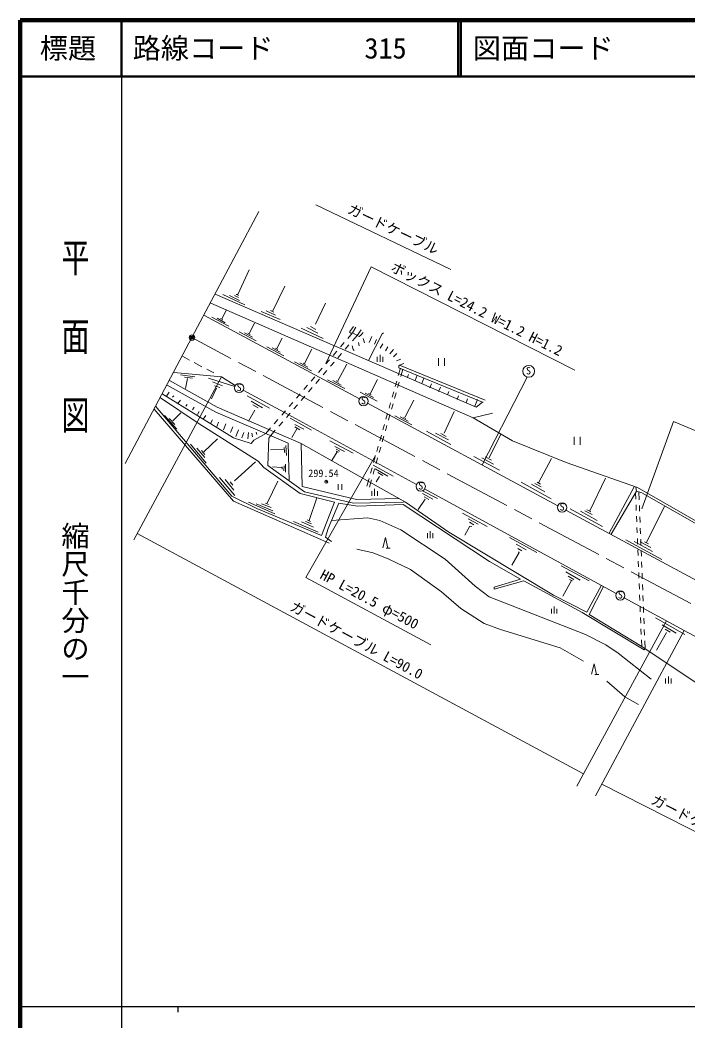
# Model space of a CAD drawing. Units: millimetres, scale not verified, with parts at other scales. Extents: x 40000 to 680000, y 20000 to 380000.
# Drawn here: x 40000 to 158572, y 202409 to 380000 of the extents above; entities that cross this region are included whole.
import ezdxf
from ezdxf.enums import TextEntityAlignment as Align

# ---------------------------------------------------------------- set-up
doc = ezdxf.new("R2010")
doc.units = ezdxf.units.MM
doc.header["$LTSCALE"] = 1000
doc.header["$PDMODE"] = 32
doc.header["$PDSIZE"] = 500
doc.linetypes.add('CHAIN', pattern=[18.5, 12, -1.5, 3.5, -1.5])
for name, color, linetype, lineweight in [('M-BGD', 7, 'Continuous', 13), ('M-BMK', 2, 'CHAIN', 13), ('M-BMK-SRVR', 3, 'Continuous', 13), ('M-STR-HTXT', 7, 'Continuous', 13), ('M-TTL', 2, 'Continuous', 140), ('M-TTL-BAND', 7, 'Continuous', 25), ('M-TTL-LINE', 7, 'Continuous', 50)]:
    doc.layers.add(name, color=color, linetype=linetype, lineweight=lineweight)
for name, color, linetype in [('M-BMK-HTXT', 7, 'Continuous'), ('M-OTRS', 6, 'Continuous'), ('M-TTL-TXT', 7, 'Continuous')]:
    doc.layers.add(name, color=color, linetype=linetype)
doc.styles.add('@ＭＳ ゴシック', font='')
doc.styles.add('ＭＳ ゴシック', font='')
doc.styles.get('@ＭＳ ゴシック').set_extended_font_data('@MS Gothic')
doc.styles.get('ＭＳ ゴシック').set_extended_font_data('MS Gothic')

msp = doc.modelspace()

# ---------------------------------------------------------------- linework, layer by layer
at = {"layer": 'M-BGD'}
for p, q in [((80671, 335675), (78639, 331273)), ((87021, 332797), (84905, 328394)), ((74660, 331357), (120973, 311291)), ((76015, 331273), (79909, 329495)), ((77200, 331103), (78978, 330257)), ((78047, 331103), (78809, 330765)), ((78385, 331273), (78639, 331273)), ((78639, 331273), (78639, 331188)), ((78639, 331188), (78809, 331103)), ((73898, 329749), (120465, 309429)), ((94218, 329749), (92440, 326023)), ((72655, 327661), (100252, 312789)), ((74060, 327263), (77087, 325672)), ((75002, 327102), (76437, 326301)), ((75593, 327032), (76009, 326798)), ((75848, 326975), (76594, 328446)), ((82788, 328309), (86175, 326870)), ((83719, 328394), (85328, 327632)), ((85072, 328174), (84481, 328479)), ((80668, 324377), (81604, 326224)), ((89900, 325346), (93795, 323483)), ((90916, 325431), (92863, 324415)), ((91593, 325600), (92525, 325092)), ((99213, 325600), (98536, 324753)), ((99637, 325515), (99044, 324499)), ((100584, 325055), (99838, 324046)), ((78880, 324666), (81907, 323075)), ((79822, 324505), (81257, 323704)), ((80413, 324435), (80829, 324201)), ((85582, 321730), (86518, 323576)), ((99044, 324499), (98201, 323521)), ((98536, 324753), (98536, 324584)), ((98536, 324584), (98705, 324415)), ((99044, 324499), (98705, 324415)), ((99838, 324046), (99031, 323110)), ((99044, 324499), (100229, 323822)), ((100229, 323822), (100483, 324076)), ((100907, 324584), (100483, 324076)), ((100907, 323483), (101161, 322721)), ((104293, 324330), (101838, 319589)), ((102431, 323822), (102007, 322806)), ((103277, 323314), (102939, 322467)), ((104547, 324499), (104293, 324330)), ((83794, 322018), (86821, 320427)), ((84735, 321857), (86171, 321056)), ((85327, 321787), (85743, 321553)), ((90526, 319065), (91821, 321615)), ((97548, 322764), (96895, 322007)), ((98378, 322352), (97725, 321595)), ((98959, 322213), (99129, 321536)), ((99129, 321536), (99298, 321367)), ((100060, 322806), (100229, 322213)), ((104378, 322552), (103955, 321790)), ((105309, 322044), (104886, 321282)), ((106325, 321536), (105648, 320774)), ((68818, 320351), (70088, 319673)), ((94936, 319734), (94283, 318977)), ((96242, 321249), (95589, 320492)), ((97072, 320837), (96419, 320080)), ((103417, 319383), (103417, 320241)), ((103907, 319383), (103907, 320608)), ((104397, 319383), (104397, 320241)), ((106918, 320859), (106325, 320266)), ((107595, 319843), (106833, 319504)), ((114309, 320035), (114309, 318635)), ((115359, 318635), (115359, 320035)), ((70935, 319250), (72289, 318488)), ((73136, 318065), (74406, 317387)), ((88738, 319354), (91765, 317763)), ((89679, 319193), (91115, 318392)), ((90271, 319123), (90687, 318889)), ((93630, 318220), (92977, 317462)), ((95766, 319323), (95113, 318565)), ((96440, 316011), (98024, 318944)), ((107519, 318211), (107148, 316904)), ((107341, 318742), (107257, 318657)), ((107257, 318657), (107257, 318319)), ((107257, 318319), (122073, 312223)), ((108103, 319081), (107341, 318742)), ((107341, 318742), (122581, 312561)), ((107953, 318032), (107582, 316726)), ((75761, 316710), (60182, 287754)), ((67294, 317472), (75761, 316710)), ((68479, 317049), (71019, 316710)), ((69181, 316610), (70596, 316456)), ((69712, 316376), (69360, 314595)), ((73475, 316456), (78127, 315002)), ((75761, 316710), (78208, 315159)), ((92325, 316705), (91672, 315947)), ((93154, 316293), (92501, 315536)), ((94460, 317808), (93807, 317050)), ((94611, 316189), (97638, 314598)), ((102143, 313697), (103438, 316247)), ((108950, 317133), (108781, 316625)), ((110474, 316964), (110135, 316033)), ((111659, 316456), (111321, 315525)), ((130032, 316625), (122026, 301056)), ((66109, 315186), (74745, 310445)), ((66532, 316033), (74999, 311291)), ((74852, 314663), (74005, 312801)), ((74152, 315779), (75930, 315101)), ((74510, 315115), (75474, 314815)), ((91019, 315190), (90366, 314433)), ((91848, 314778), (91195, 314021)), ((95552, 316028), (96988, 315227)), ((96144, 315958), (96560, 315724)), ((106874, 315943), (106601, 314981)), ((107309, 315764), (107035, 314802)), ((113014, 315440), (112760, 314763)), ((114623, 314847), (114284, 314085)), ((64923, 312985), (71612, 308497)), ((65262, 313662), (77877, 305873)), ((66447, 314001), (66024, 313239)), ((67294, 313323), (67040, 313069)), ((68479, 312561), (67971, 311884)), ((87614, 310021), (79601, 314304)), ((80333, 313323), (84312, 311122)), ((89713, 313675), (89060, 312918)), ((90542, 313263), (89889, 312506)), ((100355, 313986), (103382, 312394)), ((101296, 313825), (102732, 313024)), ((101888, 313754), (102304, 313520)), ((106328, 314019), (106054, 313057)), ((106762, 313840), (106489, 312878)), ((116147, 314085), (115893, 313493)), ((117840, 313323), (117586, 312646)), ((119449, 312815), (119195, 312053)), ((121227, 312646), (120719, 311461)), ((63823, 310953), (77877, 294612)), ((77623, 295543), (64077, 311461)), ((69665, 311799), (69411, 311461)), ((70935, 311291), (70596, 310868)), ((74999, 311291), (89900, 304857)), ((81010, 312392), (83042, 311207)), ((81349, 311715), (82280, 311207)), ((88407, 312160), (87754, 311403)), ((89237, 311749), (88584, 310991)), ((101691, 312014), (135468, 293812)), ((105781, 312095), (105508, 311133)), ((106215, 311916), (105942, 310954)), ((108351, 309592), (109934, 312526)), ((120973, 311291), (122073, 312223)), ((122073, 312223), (122243, 312223)), ((65671, 309831), (67856, 307420)), ((66498, 309324), (67497, 308247)), ((67130, 308902), (68550, 310307)), ((71781, 310529), (71527, 310021)), ((72967, 309852), (72519, 309181)), ((74152, 309090), (73802, 308389)), ((74745, 310445), (87614, 304941)), ((81687, 310783), (80587, 308836)), ((85795, 309131), (85142, 308373)), ((87101, 310646), (86448, 309888)), ((87931, 310234), (87278, 309476)), ((110395, 297598), (87614, 310021)), ((87953, 309344), (91763, 307227)), ((105235, 310171), (104961, 309209)), ((105669, 309992), (105396, 309030)), ((106522, 309771), (109549, 308179)), ((107463, 309610), (108898, 308809)), ((108055, 309539), (108471, 309305)), ((117078, 310529), (115300, 306719)), ((123851, 310275), (120465, 309429)), ((120465, 309429), (127407, 305365)), ((71612, 308497), (82280, 301724)), ((75253, 308667), (74888, 307718)), ((76523, 308328), (76099, 307312)), ((77793, 307820), (77369, 306804)), ((78809, 307312), (78301, 306127)), ((84489, 307616), (83646, 306638)), ((86625, 308719), (85972, 307961)), ((89116, 307456), (88269, 305932)), ((89646, 307312), (88777, 307833)), ((88799, 308243), (90408, 307397)), ((104688, 308247), (104415, 307285)), ((105122, 308068), (104849, 307106)), ((75083, 305703), (72611, 303392)), ((77877, 305873), (81010, 304857)), ((79740, 306804), (79401, 305873)), ((80587, 306804), (80417, 305703)), ((81179, 306719), (81264, 306042)), ((81518, 305449), (82703, 306127)), ((81941, 306889), (82026, 306465)), ((82703, 306127), (83646, 306638)), ((84143, 305788), (83973, 300962)), ((84512, 306268), (84143, 305788)), ((85319, 307204), (84512, 306268)), ((104141, 306323), (103868, 305361)), ((104576, 306145), (104302, 305183)), ((112167, 307058), (116485, 304687)), ((113776, 306719), (116062, 305534)), ((114707, 306635), (115639, 306127)), ((125375, 306550), (123267, 302334)), ((138385, 306053), (138385, 304653)), ((139435, 304653), (139435, 306053)), ((70257, 304772), (73051, 301385)), ((71365, 304041), (72797, 302401)), ((81010, 304857), (81518, 305449)), ((84481, 303756), (86712, 303774)), ((86888, 304140), (86935, 303290)), ((87191, 304518), (87275, 302740)), ((87781, 298242), (87614, 304941)), ((89900, 304857), (96843, 300962)), ((89900, 304857), (90069, 297237)), ((94980, 305365), (99129, 303163)), ((95911, 304349), (97605, 303417)), ((96130, 303884), (96758, 303502)), ((103595, 304399), (103322, 303437)), ((104029, 304221), (103756, 303259)), ((127407, 305365), (136975, 301470)), ((72211, 303638), (72833, 302885)), ((96286, 303372), (95357, 301862)), ((96123, 303506), (96539, 303305)), ((103048, 302475), (102775, 301514)), ((103483, 302297), (103209, 301335)), ((120549, 302571), (125121, 300115)), ((121989, 302317), (124021, 301216)), ((122581, 302486), (123682, 301893)), ((132064, 297914), (134350, 302232)), ((81772, 301639), (78047, 298253)), ((82280, 301724), (83296, 300623)), ((83296, 300623), (89731, 295967)), ((83973, 300962), (90493, 296305)), ((84820, 300708), (86429, 300623)), ((86529, 300727), (86513, 300285)), ((86882, 300905), (86852, 300031)), ((87139, 301221), (87106, 299777)), ((96843, 300962), (108442, 294443)), ((102502, 300552), (102228, 299590)), ((102936, 300373), (102663, 299411)), ((102685, 301047), (106241, 299099)), ((103023, 300369), (105309, 299099)), ((136975, 301470), (149590, 297067)), ((75422, 298845), (78131, 295628)), ((76438, 298507), (77962, 296559)), ((101955, 298628), (101584, 297321)), ((102389, 298449), (102018, 297143)), ((103785, 299015), (103193, 298083)), ((103531, 299692), (104378, 299184)), ((143947, 298723), (141123, 292919)), ((77285, 298083), (77793, 297491)), ((85751, 298168), (83889, 294273)), ((90069, 297237), (99721, 294951)), ((96474, 297649), (96474, 296633)), ((97151, 297649), (97151, 296633)), ((102951, 295577), (102951, 296802)), ((145827, 278275), (111829, 296816)), ((128931, 297999), (134265, 295035)), ((130794, 297660), (133165, 296305)), ((131387, 297745), (132487, 297152)), ((131810, 297999), (132403, 297660)), ((144595, 288939), (148997, 297152)), ((149336, 297067), (149421, 296390)), ((149590, 297067), (162713, 289532)), ((82026, 293342), (77623, 295543)), ((89731, 295967), (95827, 294443)), ((90493, 296305), (99213, 294273)), ((91339, 291225), (92694, 295205)), ((99721, 294951), (107309, 295080)), ((102461, 295577), (102461, 296435)), ((103441, 295577), (103441, 296435)), ((111930, 295001), (110669, 293139)), ((111450, 296491), (114107, 295079)), ((111467, 295984), (113266, 294970)), ((111717, 295425), (112564, 294917)), ((149421, 296390), (144933, 288770)), ((149262, 296121), (149308, 294987)), ((149421, 296390), (150352, 296136)), ((149845, 296274), (149902, 294860)), ((150352, 296136), (162205, 289363)), ((77877, 294612), (94895, 287161)), ((80587, 294443), (85243, 292411)), ((81941, 294189), (84905, 292919)), ((93541, 288516), (82026, 293342)), ((82873, 294189), (84566, 293511)), ((84115, 294023), (83550, 294273)), ((95827, 294443), (93541, 288516)), ((96589, 294273), (94726, 289786)), ((99891, 293765), (96589, 294273)), ((99213, 294273), (108019, 294443)), ((108019, 294019), (99891, 293765)), ((108019, 294443), (108306, 294519)), ((123343, 283944), (108019, 294019)), ((108442, 294443), (116147, 289109)), ((136898, 293042), (170955, 274689)), ((137652, 293257), (143409, 290125)), ((140615, 293088), (141123, 292919)), ((149348, 293988), (149388, 292989)), ((149942, 293861), (149982, 292862)), ((154416, 293681), (151199, 287331)), ((91001, 291310), (91593, 291056)), ((95319, 291225), (101753, 291649)), ((101753, 291649), (103870, 291225)), ((118517, 292495), (122920, 290125)), ((119533, 291479), (121311, 290548)), ((139515, 292834), (142478, 291225)), ((140277, 292919), (141547, 292241)), ((141123, 292919), (141123, 292834)), ((141123, 292834), (141293, 292749)), ((149428, 291990), (149468, 290990)), ((150022, 291863), (150061, 290864)), ((88545, 291056), (92948, 289109)), ((89985, 290971), (92101, 290040)), ((90662, 291056), (91763, 290633)), ((94726, 289786), (94218, 288262)), ((103870, 291225), (107595, 289532)), ((107595, 289532), (115469, 284367)), ((119872, 290209), (118941, 288601)), ((119787, 290887), (120549, 290463)), ((120211, 290125), (119872, 290209)), ((149508, 289991), (149547, 288992)), ((150101, 289864), (150141, 288865)), ((94218, 288262), (95319, 287500)), ((104413, 286379), (104888, 288208)), ((104888, 288208), (105294, 286311)), ((112306, 288082), (112306, 288940)), ((112796, 288082), (112796, 289307)), ((113286, 288082), (113286, 288940)), ((116147, 289109), (134689, 277933)), ((126899, 288177), (131725, 285553)), ((153908, 284283), (147531, 287801)), ((149587, 287993), (149627, 286994)), ((150181, 287866), (150221, 286867)), ((99806, 286145), (102685, 285468)), ((105023, 286311), (105700, 286311)), ((128085, 286992), (129863, 285976)), ((128339, 286230), (129101, 285807)), ((148997, 287500), (152299, 285722)), ((149667, 285994), (149707, 284995)), ((150098, 287415), (151961, 286399)), ((150860, 287415), (151537, 287077)), ((102685, 285468), (105479, 284367)), ((105479, 284367), (109289, 282505)), ((115469, 284367), (120803, 279541)), ((128593, 285553), (127323, 283267)), ((128508, 285637), (128593, 285553)), ((150261, 285868), (150301, 284868)), ((109289, 282505), (114792, 278525)), ((128847, 280811), (123343, 283944)), ((136043, 283182), (141039, 280473)), ((149747, 283996), (149787, 282997)), ((150341, 283869), (150381, 282870)), ((124190, 279372), (128847, 280811)), ((136890, 282081), (139430, 280642)), ((137313, 281319), (138329, 280727)), ((137567, 280727), (138075, 280473)), ((149827, 281998), (149867, 280998)), ((150421, 281871), (150461, 280872)), ((120803, 279541), (123259, 277679)), ((129439, 280473), (124190, 279033)), ((124190, 279033), (124190, 279372)), ((139769, 274885), (129439, 280473)), ((137906, 280557), (136382, 277763)), ((140615, 274969), (143194, 279711)), ((143594, 279493), (141039, 274546)), ((149907, 279999), (149947, 279000)), ((150501, 279872), (150541, 278873)), ((114792, 278525), (118263, 275562)), ((123259, 277679), (140361, 270990)), ((134689, 277933), (140615, 274969)), ((158565, 271329), (147263, 277492)), ((149987, 278001), (150027, 277002)), ((150581, 277874), (150621, 276875)), ((118263, 275562), (122412, 272937)), ((150067, 276002), (150107, 275003)), ((150661, 275876), (150701, 274876)), ((150780, 268239), (139769, 274885)), ((141039, 274546), (150352, 268873)), ((150147, 274004), (150187, 273005)), ((150741, 273877), (150781, 272878)), ((152807, 273953), (158023, 270953)), ((122412, 272937), (125291, 271837)), ((125291, 271837), (135874, 268619)), ((154781, 273392), (138837, 244066)), ((150227, 272006), (150267, 271006)), ((150821, 271879), (150861, 270880)), ((153993, 272683), (156448, 271244)), ((154501, 271921), (155432, 271413)), ((140361, 270990), (144002, 269127)), ((157897, 271693), (142157, 242331)), ((150307, 270007), (150352, 268873)), ((154755, 271329), (152977, 268196)), ((158565, 271329), (166185, 267349)), ((135874, 268619), (140023, 266249)), ((144002, 269127), (146203, 267688)), ((150352, 268873), (161105, 261677)), ((150957, 268467), (150780, 268239)), ((150901, 269880), (150957, 268467)), ((146203, 267688), (152045, 263031)), ((141452, 263930), (141926, 265759)), ((141926, 265759), (142333, 263863)), ((142062, 263863), (142739, 263863)), ((154603, 262303), (154603, 263160)), ((155093, 262303), (155093, 263528)), ((155583, 262303), (155583, 263160)), ((144171, 262693), (147389, 259899)), ((147389, 259899), (149759, 258544))]:
    msp.add_line(p, q, dxfattribs=at)
for centre, radius in [((130297, 317675), 1050), ((78890, 314708), 818), ((100959, 312378), 818), ((111133, 297244), 818), ((136228, 293511), 818), ((146553, 277899), 818)]:
    msp.add_circle(centre, radius, dxfattribs=at)
msp.add_point((94363, 298092), dxfattribs=at)
at = {"layer": 'M-BMK'}
msp.add_line((159078, 276474), (70529, 323647), dxfattribs=at)
at = {"layer": 'M-BMK-SRVR'}
for p, q in [((70529, 323647), (82375, 346006)), ((58683, 301288), (70529, 323647))]:
    msp.add_line(p, q, dxfattribs=at)
msp.add_circle((70529, 323647), 500, dxfattribs=at)
msp.add_point((70529, 323647), dxfattribs=at)
at = {"layer": 'M-OTRS'}
msp.add_point((70529, 323647), dxfattribs=at)
at = {"layer": 'M-STR-HTXT'}
for p, q in [((92525, 347190), (116485, 335760)), ((102346, 336183), (94303, 319081)), ((138499, 317895), (102346, 336183)), ((156025, 308751), (150352, 293257)), ((179724, 298933), (156025, 308751)), ((103108, 302740), (90711, 281092)), ((60787, 288878), (140030, 246263)), ((90711, 281092), (112914, 269152)), ((134330, 274700), (134330, 275557)), ((134820, 274700), (134820, 275925)), ((135310, 274700), (135310, 275557)), ((143283, 244431), (173748, 228979))]:
    msp.add_line(p, q, dxfattribs=at)
at = {"layer": 'M-TTL'}
for p, q in [((40000, 380000), (40000, 20000)), ((680000, 380000), (40000, 380000))]:
    msp.add_line(p, q, dxfattribs=at)
at = {"layer": 'M-TTL-BAND'}
for p, q in [((58000, 370000), (58000, 20000)), ((40000, 205000), (579000, 205000)), ((68000, 205000), (68000, 204000))]:
    msp.add_line(p, q, dxfattribs=at)
at = {"layer": 'M-TTL-LINE'}
for p, q in [((58000, 380000), (58000, 370000)), ((117750, 380000), (117750, 370000)), ((118250, 380000), (118250, 370000)), ((40000, 370000), (680000, 370000))]:
    msp.add_line(p, q, dxfattribs=at)

# ---------------------------------------------------------------- texts
at = {"layer": 'M-BGD', "style": 'ＭＳ ゴシック'}
for s, p in [('S', (129817, 316730)), ('S', (78438, 313773)), ('S', (100507, 311443)), ('299.54', (91169, 298534)), ('S', (110681, 296309)), ('S', (135776, 292576)), ('S', (146102, 276963))]:
    msp.add_text(s, height=1320, dxfattribs=at).set_placement(p, align=Align.BOTTOM_LEFT)
at = {"layer": 'M-BMK-HTXT', "style": 'ＭＳ ゴシック'}
for s, rotation, p in [('ガードケーブル', 334.497, (97743, 345342)), ('ボックス L=24.2 W=1.2 H=1.2', 333.167, (105395, 335041))]:
    msp.add_text(s, height=1833, rotation=rotation, dxfattribs=at).set_placement(p, align=Align.BOTTOM_LEFT)
at = {"layer": 'M-STR-HTXT', "style": 'ＭＳ ゴシック'}
for s, rotation, p in [('HP L=20.5 φ=500', 331.73, (92828, 280517)), ('ガードケーブル L=90.0', 331.73, (87505, 274898)), ('ガードケーブル', 333.107, (151598, 240562))]:
    msp.add_text(s, height=1833, rotation=rotation, dxfattribs=at).set_placement(p, align=Align.BOTTOM_LEFT)
at = {"layer": 'M-TTL-BAND', "style": '@ＭＳ ゴシック', "width": 1.4}
msp.add_text('平  面  図', height=3666, rotation=270, dxfattribs=at).set_placement((49777, 306475), align=Align.MIDDLE_RIGHT)
at = {"layer": 'M-TTL-BAND', "style": '@ＭＳ ゴシック'}
msp.add_text('縮尺千分の一', height=3666, rotation=270, dxfattribs=at).set_placement((49777, 261030), align=Align.MIDDLE_RIGHT)
at = {"layer": 'M-TTL-TXT', "style": 'ＭＳ ゴシック'}
msp.add_text('標題', height=3666, dxfattribs=at).set_placement((48500, 375000), align=Align.MIDDLE_CENTER)
for s, p in [('路線コード', (60000, 375000)), ('315', (101142, 375000)), ('図面コード', (120380, 375000))]:
    msp.add_text(s, height=3666, dxfattribs=at).set_placement(p, align=Align.MIDDLE_LEFT)

doc.saveas('drawing.dxf')
